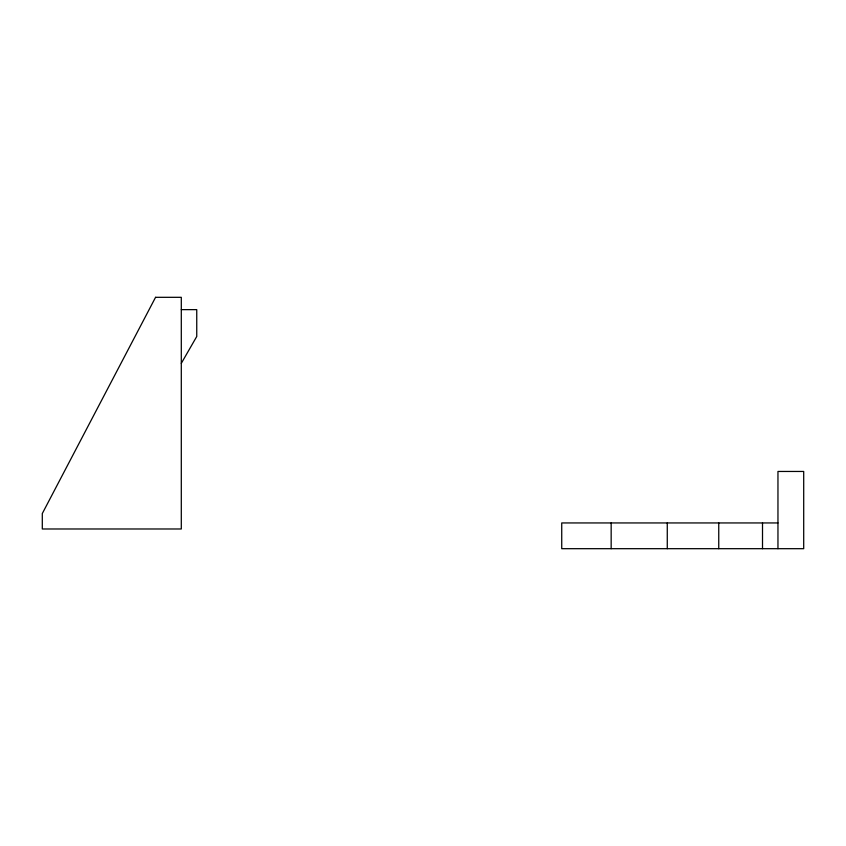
<?xml version="1.0" encoding="UTF-8"?>
<svg xmlns="http://www.w3.org/2000/svg" width="846" height="846" viewBox="0 0 846 846"><rect width="100%" height="100%" fill="white"/><g stroke="black" fill="none" stroke-linecap="round" stroke-linejoin="round"><path stroke-width="1.27" d="M181.298 363.346L196.748 336.486L196.748 309.636L181.298 309.636M777.96 522.944L561.733 522.944L561.733 548.684L803.7 548.684L803.7 471.455L777.96 471.455L777.96 548.684M762.51 522.944L762.51 548.684M718.751 522.944L718.751 548.684M667.272 522.944L667.272 548.684M611.161 522.944L611.161 548.684M155.558 297.316L42.3 513.543L42.3 528.983L181.298 528.983L181.298 297.316L155.558 297.316"/></g></svg>
